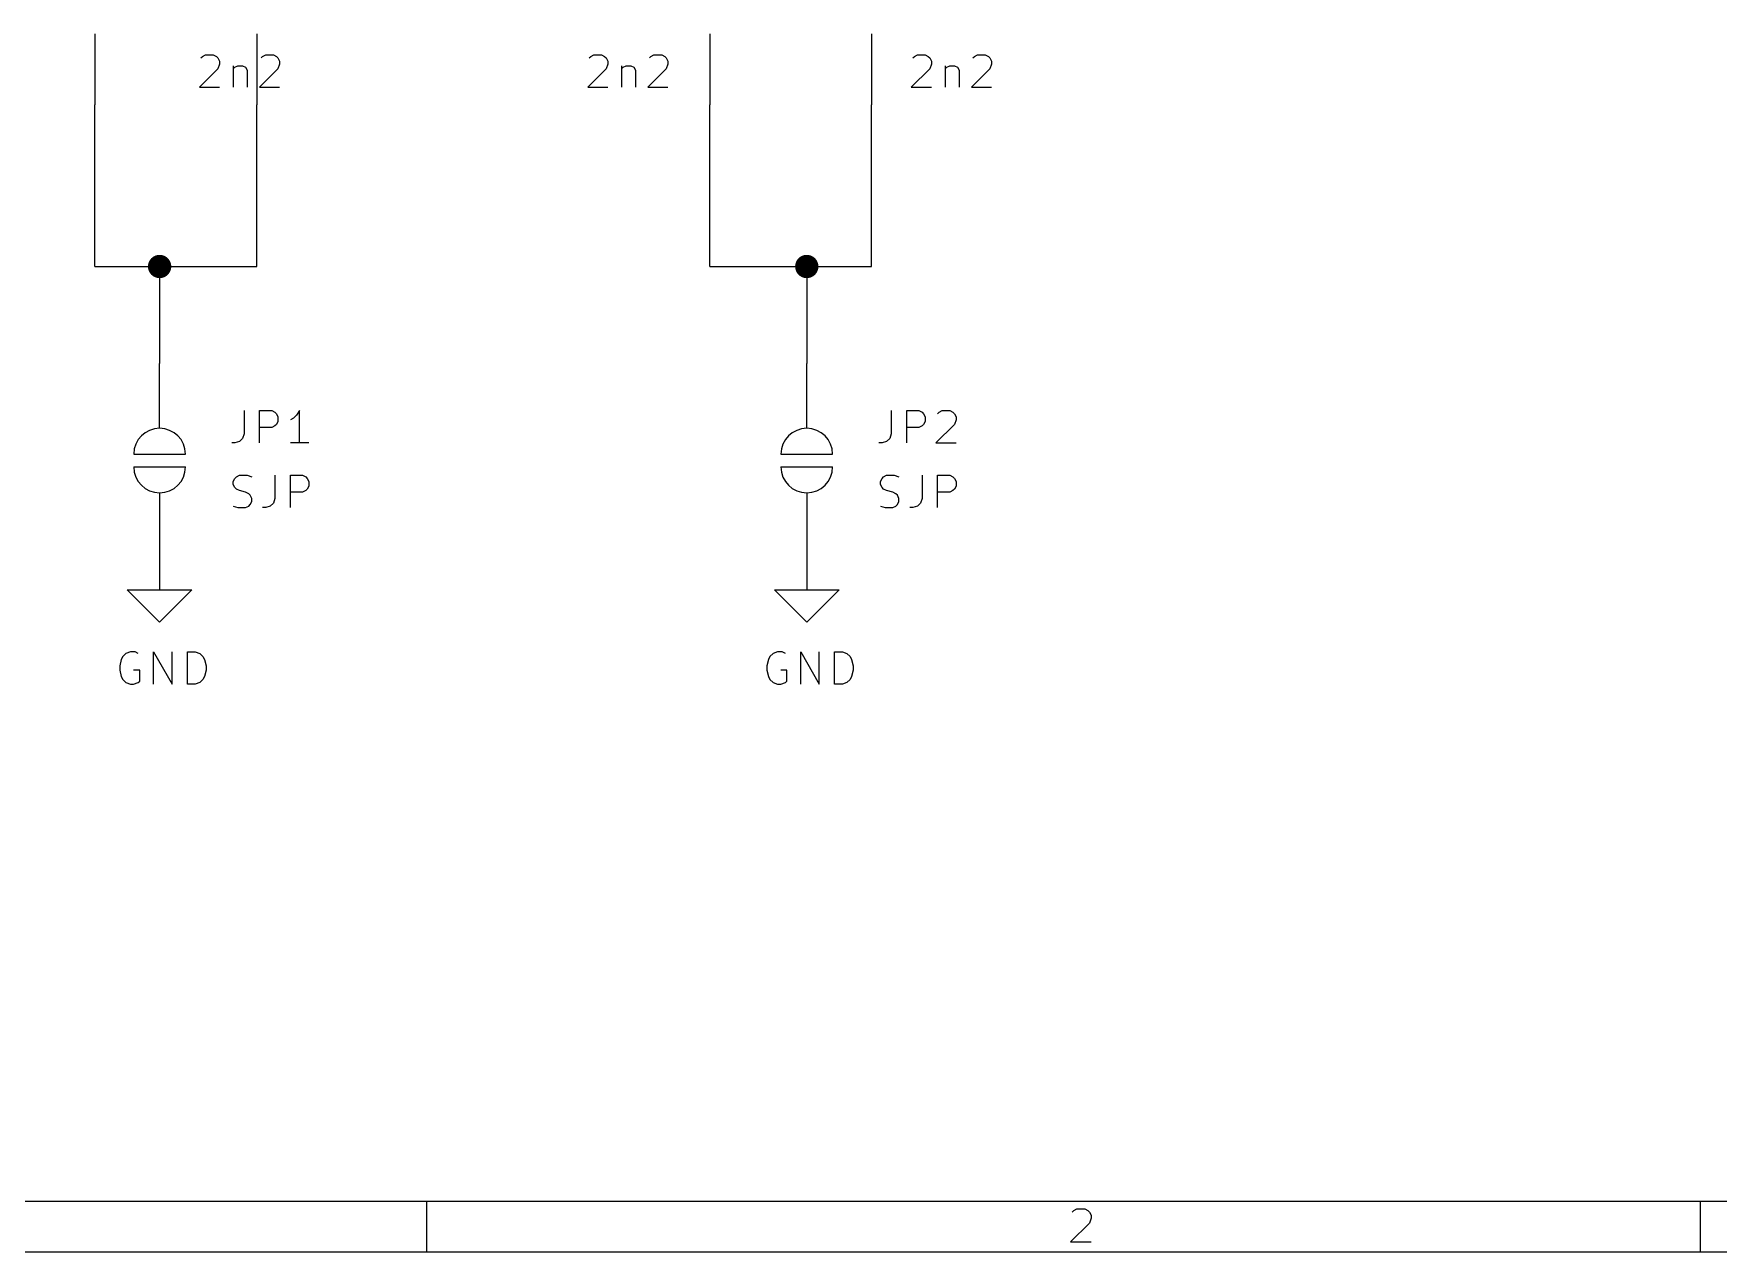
# Model space of a CAD drawing. Extents: x 0.4 to 11.3, y -7.9 to -0.4.
# Drawn here: x 1.755 to 4.359, y -7.874 to -5.99 of the extents above; entities that cross this region are included whole.
import ezdxf

# ---------------------------------------------------------------- set-up
doc = ezdxf.new("R2010")
doc.units = 0
doc.header["$MEASUREMENT"] = 0
for name, color, linetype in [('CYAN2', 4, 'CONTINUOUS'), ('GREEN3', 91, 'CONTINUOUS'), ('RED2', 1, 'CONTINUOUS')]:
    doc.layers.add(name, color=color, linetype=linetype)

msp = doc.modelspace()

# ---------------------------------------------------------------- linework, layer by layer
at = {"layer": 'CYAN2', "linetype": 'CONTINUOUS'}
for p, q in [((2.0139, -6.0276), (2.0163, -6.0252)), ((2.0163, -6.0252), (2.021, -6.0228)), ((2.021, -6.0228), (2.0329, -6.0228)), ((2.0329, -6.0228), (2.0377, -6.0252)), ((2.0377, -6.0252), (2.0401, -6.0276)), ((2.0401, -6.0276), (2.0425, -6.0323)), ((2.0425, -6.0371), (2.0401, -6.0442)), ((2.0425, -6.0323), (2.0425, -6.0371)), ((2.1068, -6.0276), (2.1091, -6.0252)), ((2.1091, -6.0252), (2.1139, -6.0228)), ((2.1139, -6.0228), (2.1258, -6.0228)), ((2.1258, -6.0228), (2.1306, -6.0252)), ((2.1306, -6.0252), (2.1329, -6.0276)), ((2.1329, -6.0276), (2.1353, -6.0323)), ((2.1353, -6.0371), (2.1329, -6.0442)), ((2.1353, -6.0323), (2.1353, -6.0371)), ((2.6139, -6.0276), (2.6163, -6.0252)), ((2.6163, -6.0252), (2.621, -6.0228)), ((2.621, -6.0228), (2.6329, -6.0228)), ((2.6329, -6.0228), (2.6377, -6.0252)), ((2.6377, -6.0252), (2.6401, -6.0276)), ((2.6401, -6.0276), (2.6425, -6.0323)), ((2.6425, -6.0371), (2.6401, -6.0442)), ((2.6425, -6.0323), (2.6425, -6.0371)), ((2.7068, -6.0276), (2.7091, -6.0252)), ((2.7091, -6.0252), (2.7139, -6.0228)), ((2.7139, -6.0228), (2.7258, -6.0228)), ((2.7258, -6.0228), (2.7306, -6.0252)), ((2.7306, -6.0252), (2.7329, -6.0276)), ((2.7329, -6.0276), (2.7353, -6.0323)), ((2.7353, -6.0371), (2.7329, -6.0442)), ((2.7353, -6.0323), (2.7353, -6.0371)), ((3.1139, -6.0276), (3.1163, -6.0252)), ((3.1163, -6.0252), (3.121, -6.0228)), ((3.121, -6.0228), (3.1329, -6.0228)), ((3.1329, -6.0228), (3.1377, -6.0252)), ((3.1377, -6.0252), (3.1401, -6.0276)), ((3.1401, -6.0276), (3.1425, -6.0323)), ((3.1425, -6.0371), (3.1401, -6.0442)), ((3.1425, -6.0323), (3.1425, -6.0371)), ((3.2068, -6.0276), (3.2091, -6.0252)), ((3.2091, -6.0252), (3.2139, -6.0228)), ((3.2139, -6.0228), (3.2258, -6.0228)), ((3.2258, -6.0228), (3.2306, -6.0252)), ((3.2306, -6.0252), (3.2329, -6.0276)), ((3.2329, -6.0276), (3.2353, -6.0323)), ((3.2353, -6.0371), (3.2329, -6.0442)), ((3.2353, -6.0323), (3.2353, -6.0371)), ((2.0401, -6.0442), (2.0115, -6.0728)), ((2.0639, -6.0395), (2.0639, -6.0728)), ((2.0639, -6.0442), (2.0663, -6.0419)), ((2.0663, -6.0419), (2.071, -6.0395)), ((2.071, -6.0395), (2.0782, -6.0395)), ((2.0782, -6.0395), (2.0829, -6.0419)), ((2.0829, -6.0419), (2.0853, -6.0466)), ((2.0853, -6.0466), (2.0853, -6.0728)), ((2.1329, -6.0442), (2.1044, -6.0728)), ((2.6401, -6.0442), (2.6115, -6.0728)), ((2.6639, -6.0395), (2.6639, -6.0728)), ((2.6639, -6.0442), (2.6663, -6.0419)), ((2.6663, -6.0419), (2.671, -6.0395)), ((2.671, -6.0395), (2.6782, -6.0395)), ((2.6782, -6.0395), (2.6829, -6.0419)), ((2.6829, -6.0419), (2.6853, -6.0466)), ((2.6853, -6.0466), (2.6853, -6.0728)), ((2.7329, -6.0442), (2.7044, -6.0728)), ((3.1401, -6.0442), (3.1115, -6.0728)), ((3.1639, -6.0395), (3.1639, -6.0728)), ((3.1639, -6.0442), (3.1663, -6.0419)), ((3.1663, -6.0419), (3.171, -6.0395)), ((3.171, -6.0395), (3.1782, -6.0395)), ((3.1782, -6.0395), (3.1829, -6.0419)), ((3.1829, -6.0419), (3.1853, -6.0466)), ((3.1853, -6.0466), (3.1853, -6.0728)), ((3.2329, -6.0442), (3.2044, -6.0728)), ((2.0115, -6.0728), (2.0425, -6.0728)), ((2.1044, -6.0728), (2.1353, -6.0728)), ((2.6115, -6.0728), (2.6425, -6.0728)), ((2.7044, -6.0728), (2.7353, -6.0728)), ((3.1115, -6.0728), (3.1425, -6.0728)), ((3.2044, -6.0728), (3.2353, -6.0728)), ((2.0806, -6.5728), (2.0806, -6.6085)), ((2.0806, -6.5728), (2.0806, -6.6085)), ((2.1044, -6.6228), (2.1044, -6.5728)), ((2.1044, -6.5728), (2.1234, -6.5728)), ((2.1044, -6.6228), (2.1044, -6.5728)), ((2.1044, -6.5728), (2.1234, -6.5728)), ((2.1234, -6.5728), (2.1282, -6.5752)), ((2.1234, -6.5728), (2.1282, -6.5752)), ((2.1282, -6.5752), (2.1306, -6.5776)), ((2.1282, -6.5752), (2.1306, -6.5776)), ((2.1306, -6.5776), (2.1329, -6.5823)), ((2.1306, -6.5776), (2.1329, -6.5823)), ((2.1329, -6.5823), (2.1329, -6.5895)), ((2.1329, -6.5823), (2.1329, -6.5895)), ((2.1568, -6.5847), (2.152, -6.5871)), ((2.1568, -6.5847), (2.152, -6.5871)), ((2.1615, -6.5799), (2.1568, -6.5847)), ((2.1615, -6.5799), (2.1568, -6.5847)), ((2.1663, -6.5728), (2.1615, -6.5799)), ((2.1663, -6.5728), (2.1615, -6.5799)), ((2.1663, -6.6228), (2.1663, -6.5728)), ((2.1663, -6.6228), (2.1663, -6.5728)), ((3.0806, -6.5728), (3.0806, -6.6085)), ((3.0806, -6.5728), (3.0806, -6.6085)), ((3.1044, -6.6228), (3.1044, -6.5728)), ((3.1044, -6.5728), (3.1234, -6.5728)), ((3.1044, -6.6228), (3.1044, -6.5728)), ((3.1044, -6.5728), (3.1234, -6.5728)), ((3.1234, -6.5728), (3.1282, -6.5752)), ((3.1234, -6.5728), (3.1282, -6.5752)), ((3.1282, -6.5752), (3.1306, -6.5776)), ((3.1282, -6.5752), (3.1306, -6.5776)), ((3.1306, -6.5776), (3.1329, -6.5823)), ((3.1306, -6.5776), (3.1329, -6.5823)), ((3.1329, -6.5823), (3.1329, -6.5895)), ((3.1329, -6.5823), (3.1329, -6.5895)), ((3.152, -6.5776), (3.1544, -6.5752)), ((3.152, -6.5776), (3.1544, -6.5752)), ((3.1544, -6.5752), (3.1591, -6.5728)), ((3.1544, -6.5752), (3.1591, -6.5728)), ((3.1591, -6.5728), (3.171, -6.5728)), ((3.1591, -6.5728), (3.171, -6.5728)), ((3.171, -6.5728), (3.1758, -6.5752)), ((3.171, -6.5728), (3.1758, -6.5752)), ((3.1758, -6.5752), (3.1782, -6.5776)), ((3.1758, -6.5752), (3.1782, -6.5776)), ((3.1782, -6.5776), (3.1806, -6.5823)), ((3.1782, -6.5776), (3.1806, -6.5823)), ((3.1806, -6.5823), (3.1806, -6.5871)), ((3.1806, -6.5823), (3.1806, -6.5871)), ((2.0806, -6.6085), (2.0782, -6.6157)), ((2.0806, -6.6085), (2.0782, -6.6157)), ((2.1234, -6.599), (2.1044, -6.599)), ((2.1234, -6.599), (2.1044, -6.599)), ((2.1282, -6.5966), (2.1234, -6.599)), ((2.1282, -6.5966), (2.1234, -6.599)), ((2.1306, -6.5942), (2.1282, -6.5966)), ((2.1306, -6.5942), (2.1282, -6.5966)), ((2.1329, -6.5895), (2.1306, -6.5942)), ((2.1329, -6.5895), (2.1306, -6.5942)), ((3.0806, -6.6085), (3.0782, -6.6157)), ((3.0806, -6.6085), (3.0782, -6.6157)), ((3.1234, -6.599), (3.1044, -6.599)), ((3.1234, -6.599), (3.1044, -6.599)), ((3.1282, -6.5966), (3.1234, -6.599)), ((3.1282, -6.5966), (3.1234, -6.599)), ((3.1306, -6.5942), (3.1282, -6.5966)), ((3.1306, -6.5942), (3.1282, -6.5966)), ((3.1329, -6.5895), (3.1306, -6.5942)), ((3.1329, -6.5895), (3.1306, -6.5942)), ((3.1782, -6.5942), (3.1496, -6.6228)), ((3.1782, -6.5942), (3.1496, -6.6228)), ((3.1806, -6.5871), (3.1782, -6.5942)), ((3.1806, -6.5871), (3.1782, -6.5942)), ((2.0663, -6.6228), (2.0615, -6.6228)), ((2.0663, -6.6228), (2.0615, -6.6228)), ((2.0734, -6.6204), (2.0663, -6.6228)), ((2.0734, -6.6204), (2.0663, -6.6228)), ((2.0782, -6.6157), (2.0734, -6.6204)), ((2.0782, -6.6157), (2.0734, -6.6204)), ((2.1806, -6.6228), (2.152, -6.6228)), ((2.1806, -6.6228), (2.152, -6.6228)), ((3.0663, -6.6228), (3.0615, -6.6228)), ((3.0663, -6.6228), (3.0615, -6.6228)), ((3.0734, -6.6204), (3.0663, -6.6228)), ((3.0734, -6.6204), (3.0663, -6.6228)), ((3.0782, -6.6157), (3.0734, -6.6204)), ((3.0782, -6.6157), (3.0734, -6.6204)), ((3.1496, -6.6228), (3.1806, -6.6228)), ((3.1496, -6.6228), (3.1806, -6.6228)), ((2.0639, -6.6823), (2.0663, -6.6776)), ((2.0639, -6.6823), (2.0663, -6.6776)), ((2.0639, -6.6871), (2.0639, -6.6823)), ((2.0639, -6.6871), (2.0639, -6.6823)), ((2.0663, -6.6918), (2.0639, -6.6871)), ((2.0663, -6.6918), (2.0639, -6.6871)), ((2.0663, -6.6776), (2.0687, -6.6752)), ((2.0663, -6.6776), (2.0687, -6.6752)), ((2.0687, -6.6752), (2.0734, -6.6728)), ((2.0687, -6.6752), (2.0734, -6.6728)), ((2.0734, -6.6728), (2.0853, -6.6728)), ((2.0734, -6.6728), (2.0853, -6.6728)), ((2.0853, -6.6728), (2.0925, -6.6752)), ((2.0853, -6.6728), (2.0925, -6.6752)), ((2.1282, -6.6728), (2.1282, -6.7085)), ((2.1282, -6.6728), (2.1282, -6.7085)), ((2.152, -6.7228), (2.152, -6.6728)), ((2.152, -6.6728), (2.171, -6.6728)), ((2.152, -6.7228), (2.152, -6.6728)), ((2.152, -6.6728), (2.171, -6.6728)), ((2.171, -6.6728), (2.1758, -6.6752)), ((2.171, -6.6728), (2.1758, -6.6752)), ((2.1758, -6.6752), (2.1782, -6.6776)), ((2.1758, -6.6752), (2.1782, -6.6776)), ((2.1782, -6.6776), (2.1806, -6.6823)), ((2.1782, -6.6776), (2.1806, -6.6823)), ((2.1806, -6.6895), (2.1782, -6.6942)), ((2.1806, -6.6895), (2.1782, -6.6942)), ((2.1806, -6.6823), (2.1806, -6.6895)), ((2.1806, -6.6823), (2.1806, -6.6895)), ((3.0639, -6.6823), (3.0663, -6.6776)), ((3.0639, -6.6823), (3.0663, -6.6776)), ((3.0639, -6.6871), (3.0639, -6.6823)), ((3.0639, -6.6871), (3.0639, -6.6823)), ((3.0663, -6.6918), (3.0639, -6.6871)), ((3.0663, -6.6918), (3.0639, -6.6871)), ((3.0663, -6.6776), (3.0687, -6.6752)), ((3.0663, -6.6776), (3.0687, -6.6752)), ((3.0687, -6.6752), (3.0734, -6.6728)), ((3.0687, -6.6752), (3.0734, -6.6728)), ((3.0734, -6.6728), (3.0853, -6.6728)), ((3.0734, -6.6728), (3.0853, -6.6728)), ((3.0853, -6.6728), (3.0925, -6.6752)), ((3.0853, -6.6728), (3.0925, -6.6752)), ((3.1282, -6.6728), (3.1282, -6.7085)), ((3.1282, -6.6728), (3.1282, -6.7085)), ((3.152, -6.7228), (3.152, -6.6728)), ((3.152, -6.6728), (3.171, -6.6728)), ((3.152, -6.7228), (3.152, -6.6728)), ((3.152, -6.6728), (3.171, -6.6728)), ((3.171, -6.6728), (3.1758, -6.6752)), ((3.171, -6.6728), (3.1758, -6.6752)), ((3.1758, -6.6752), (3.1782, -6.6776)), ((3.1758, -6.6752), (3.1782, -6.6776)), ((3.1782, -6.6776), (3.1806, -6.6823)), ((3.1782, -6.6776), (3.1806, -6.6823)), ((3.1806, -6.6895), (3.1782, -6.6942)), ((3.1806, -6.6895), (3.1782, -6.6942)), ((3.1806, -6.6823), (3.1806, -6.6895)), ((3.1806, -6.6823), (3.1806, -6.6895)), ((2.0687, -6.6942), (2.0663, -6.6918)), ((2.0687, -6.6942), (2.0663, -6.6918)), ((2.0734, -6.6966), (2.0687, -6.6942)), ((2.0734, -6.6966), (2.0687, -6.6942)), ((2.0829, -6.699), (2.0734, -6.6966)), ((2.0829, -6.699), (2.0734, -6.6966)), ((2.0877, -6.7014), (2.0829, -6.699)), ((2.0877, -6.7014), (2.0829, -6.699)), ((2.0901, -6.7037), (2.0877, -6.7014)), ((2.0901, -6.7037), (2.0877, -6.7014)), ((2.0925, -6.7085), (2.0901, -6.7037)), ((2.0925, -6.7085), (2.0901, -6.7037)), ((2.0901, -6.718), (2.0925, -6.7133)), ((2.0901, -6.718), (2.0925, -6.7133)), ((2.0925, -6.7133), (2.0925, -6.7085)), ((2.0925, -6.7133), (2.0925, -6.7085)), ((2.1258, -6.7157), (2.121, -6.7204)), ((2.1258, -6.7157), (2.121, -6.7204)), ((2.1282, -6.7085), (2.1258, -6.7157)), ((2.1282, -6.7085), (2.1258, -6.7157)), ((2.171, -6.699), (2.152, -6.699)), ((2.171, -6.699), (2.152, -6.699)), ((2.1758, -6.6966), (2.171, -6.699)), ((2.1758, -6.6966), (2.171, -6.699)), ((2.1782, -6.6942), (2.1758, -6.6966)), ((2.1782, -6.6942), (2.1758, -6.6966)), ((3.0687, -6.6942), (3.0663, -6.6918)), ((3.0687, -6.6942), (3.0663, -6.6918)), ((3.0734, -6.6966), (3.0687, -6.6942)), ((3.0734, -6.6966), (3.0687, -6.6942)), ((3.0829, -6.699), (3.0734, -6.6966)), ((3.0829, -6.699), (3.0734, -6.6966)), ((3.0877, -6.7014), (3.0829, -6.699)), ((3.0877, -6.7014), (3.0829, -6.699)), ((3.0901, -6.7037), (3.0877, -6.7014)), ((3.0901, -6.7037), (3.0877, -6.7014)), ((3.0925, -6.7085), (3.0901, -6.7037)), ((3.0925, -6.7085), (3.0901, -6.7037)), ((3.0901, -6.718), (3.0925, -6.7133)), ((3.0901, -6.718), (3.0925, -6.7133)), ((3.0925, -6.7133), (3.0925, -6.7085)), ((3.0925, -6.7133), (3.0925, -6.7085)), ((3.1258, -6.7157), (3.121, -6.7204)), ((3.1258, -6.7157), (3.121, -6.7204)), ((3.1282, -6.7085), (3.1258, -6.7157)), ((3.1282, -6.7085), (3.1258, -6.7157)), ((3.171, -6.699), (3.152, -6.699)), ((3.171, -6.699), (3.152, -6.699)), ((3.1758, -6.6966), (3.171, -6.699)), ((3.1758, -6.6966), (3.171, -6.699)), ((3.1782, -6.6942), (3.1758, -6.6966)), ((3.1782, -6.6942), (3.1758, -6.6966)), ((2.0639, -6.7204), (2.071, -6.7228)), ((2.0639, -6.7204), (2.071, -6.7228)), ((2.071, -6.7228), (2.0829, -6.7228)), ((2.071, -6.7228), (2.0829, -6.7228)), ((2.0829, -6.7228), (2.0877, -6.7204)), ((2.0829, -6.7228), (2.0877, -6.7204)), ((2.0877, -6.7204), (2.0901, -6.718)), ((2.0877, -6.7204), (2.0901, -6.718)), ((2.1139, -6.7228), (2.1091, -6.7228)), ((2.1139, -6.7228), (2.1091, -6.7228)), ((2.121, -6.7204), (2.1139, -6.7228)), ((2.121, -6.7204), (2.1139, -6.7228)), ((3.0639, -6.7204), (3.071, -6.7228)), ((3.0639, -6.7204), (3.071, -6.7228)), ((3.071, -6.7228), (3.0829, -6.7228)), ((3.071, -6.7228), (3.0829, -6.7228)), ((3.0829, -6.7228), (3.0877, -6.7204)), ((3.0829, -6.7228), (3.0877, -6.7204)), ((3.0877, -6.7204), (3.0901, -6.718)), ((3.0877, -6.7204), (3.0901, -6.718)), ((3.1139, -6.7228), (3.1091, -6.7228)), ((3.1139, -6.7228), (3.1091, -6.7228)), ((3.121, -6.7204), (3.1139, -6.7228)), ((3.121, -6.7204), (3.1139, -6.7228)), ((1.8979, -6.9482), (1.8931, -6.9529)), ((1.8979, -6.9482), (1.8931, -6.9529)), ((1.905, -6.9458), (1.8979, -6.9482)), ((1.905, -6.9458), (1.8979, -6.9482)), ((1.9121, -6.9458), (1.905, -6.9458)), ((1.9121, -6.9458), (1.905, -6.9458)), ((1.9169, -6.9482), (1.9121, -6.9458)), ((1.9169, -6.9482), (1.9121, -6.9458)), ((1.9407, -6.9958), (1.9407, -6.9458)), ((1.9407, -6.9458), (1.9693, -6.9958)), ((1.9407, -6.9958), (1.9407, -6.9458)), ((1.9407, -6.9458), (1.9693, -6.9958)), ((1.9693, -6.9958), (1.9693, -6.9458)), ((1.9693, -6.9958), (1.9693, -6.9458)), ((1.9931, -6.9958), (1.9931, -6.9458)), ((1.9931, -6.9458), (2.005, -6.9458)), ((1.9931, -6.9958), (1.9931, -6.9458)), ((1.9931, -6.9458), (2.005, -6.9458)), ((2.005, -6.9458), (2.0121, -6.9482)), ((2.005, -6.9458), (2.0121, -6.9482)), ((2.0121, -6.9482), (2.0169, -6.9529)), ((2.0121, -6.9482), (2.0169, -6.9529)), ((2.8979, -6.9482), (2.8931, -6.9529)), ((2.8979, -6.9482), (2.8931, -6.9529)), ((2.905, -6.9458), (2.8979, -6.9482)), ((2.905, -6.9458), (2.8979, -6.9482)), ((2.9121, -6.9458), (2.905, -6.9458)), ((2.9121, -6.9458), (2.905, -6.9458)), ((2.9169, -6.9482), (2.9121, -6.9458)), ((2.9169, -6.9482), (2.9121, -6.9458)), ((2.9407, -6.9958), (2.9407, -6.9458)), ((2.9407, -6.9458), (2.9693, -6.9958)), ((2.9407, -6.9958), (2.9407, -6.9458)), ((2.9407, -6.9458), (2.9693, -6.9958)), ((2.9693, -6.9958), (2.9693, -6.9458)), ((2.9693, -6.9958), (2.9693, -6.9458)), ((2.9931, -6.9958), (2.9931, -6.9458)), ((2.9931, -6.9458), (3.005, -6.9458)), ((2.9931, -6.9958), (2.9931, -6.9458)), ((2.9931, -6.9458), (3.005, -6.9458)), ((3.005, -6.9458), (3.0121, -6.9482)), ((3.005, -6.9458), (3.0121, -6.9482)), ((3.0121, -6.9482), (3.0169, -6.9529)), ((3.0121, -6.9482), (3.0169, -6.9529)), ((1.8907, -6.9577), (1.8883, -6.9672)), ((1.8907, -6.9577), (1.8883, -6.9672)), ((1.8883, -6.9672), (1.8883, -6.9744)), ((1.8883, -6.9672), (1.8883, -6.9744)), ((1.8883, -6.9744), (1.8907, -6.9839)), ((1.8883, -6.9744), (1.8907, -6.9839)), ((1.8931, -6.9529), (1.8907, -6.9577)), ((1.8931, -6.9529), (1.8907, -6.9577)), ((1.9193, -6.9744), (1.9098, -6.9744)), ((1.9193, -6.9744), (1.9098, -6.9744)), ((1.9193, -6.991), (1.9193, -6.9744)), ((1.9193, -6.991), (1.9193, -6.9744)), ((2.0169, -6.9529), (2.0193, -6.9577)), ((2.0169, -6.9529), (2.0193, -6.9577)), ((2.0193, -6.9577), (2.0217, -6.9672)), ((2.0193, -6.9577), (2.0217, -6.9672)), ((2.0217, -6.9744), (2.0193, -6.9839)), ((2.0217, -6.9744), (2.0193, -6.9839)), ((2.0217, -6.9672), (2.0217, -6.9744)), ((2.0217, -6.9672), (2.0217, -6.9744)), ((2.8907, -6.9577), (2.8883, -6.9672)), ((2.8907, -6.9577), (2.8883, -6.9672)), ((2.8883, -6.9672), (2.8883, -6.9744)), ((2.8883, -6.9672), (2.8883, -6.9744)), ((2.8883, -6.9744), (2.8907, -6.9839)), ((2.8883, -6.9744), (2.8907, -6.9839)), ((2.8931, -6.9529), (2.8907, -6.9577)), ((2.8931, -6.9529), (2.8907, -6.9577)), ((2.9193, -6.9744), (2.9098, -6.9744)), ((2.9193, -6.9744), (2.9098, -6.9744)), ((2.9193, -6.991), (2.9193, -6.9744)), ((2.9193, -6.991), (2.9193, -6.9744)), ((3.0169, -6.9529), (3.0193, -6.9577)), ((3.0169, -6.9529), (3.0193, -6.9577)), ((3.0193, -6.9577), (3.0217, -6.9672)), ((3.0193, -6.9577), (3.0217, -6.9672)), ((3.0217, -6.9744), (3.0193, -6.9839)), ((3.0217, -6.9744), (3.0193, -6.9839)), ((3.0217, -6.9672), (3.0217, -6.9744)), ((3.0217, -6.9672), (3.0217, -6.9744)), ((1.8907, -6.9839), (1.8931, -6.9887)), ((1.8907, -6.9839), (1.8931, -6.9887)), ((1.8931, -6.9887), (1.8979, -6.9934)), ((1.8931, -6.9887), (1.8979, -6.9934)), ((1.8979, -6.9934), (1.905, -6.9958)), ((1.8979, -6.9934), (1.905, -6.9958)), ((1.905, -6.9958), (1.9098, -6.9958)), ((1.905, -6.9958), (1.9098, -6.9958)), ((1.9098, -6.9958), (1.9169, -6.9934)), ((1.9098, -6.9958), (1.9169, -6.9934)), ((1.9169, -6.9934), (1.9193, -6.991)), ((1.9169, -6.9934), (1.9193, -6.991)), ((2.005, -6.9958), (1.9931, -6.9958)), ((2.005, -6.9958), (1.9931, -6.9958)), ((2.0121, -6.9934), (2.005, -6.9958)), ((2.0121, -6.9934), (2.005, -6.9958)), ((2.0169, -6.9887), (2.0121, -6.9934)), ((2.0169, -6.9887), (2.0121, -6.9934)), ((2.0193, -6.9839), (2.0169, -6.9887)), ((2.0193, -6.9839), (2.0169, -6.9887)), ((2.8907, -6.9839), (2.8931, -6.9887)), ((2.8907, -6.9839), (2.8931, -6.9887)), ((2.8931, -6.9887), (2.8979, -6.9934)), ((2.8931, -6.9887), (2.8979, -6.9934)), ((2.8979, -6.9934), (2.905, -6.9958)), ((2.8979, -6.9934), (2.905, -6.9958)), ((2.905, -6.9958), (2.9098, -6.9958)), ((2.905, -6.9958), (2.9098, -6.9958)), ((2.9098, -6.9958), (2.9169, -6.9934)), ((2.9098, -6.9958), (2.9169, -6.9934)), ((2.9169, -6.9934), (2.9193, -6.991)), ((2.9169, -6.9934), (2.9193, -6.991)), ((3.005, -6.9958), (2.9931, -6.9958)), ((3.005, -6.9958), (2.9931, -6.9958)), ((3.0121, -6.9934), (3.005, -6.9958)), ((3.0121, -6.9934), (3.005, -6.9958)), ((3.0169, -6.9887), (3.0121, -6.9934)), ((3.0169, -6.9887), (3.0121, -6.9934)), ((3.0193, -6.9839), (3.0169, -6.9887)), ((3.0193, -6.9839), (3.0169, -6.9887))]:
    msp.add_line(p, q, dxfattribs=at)
at = {"layer": 'GREEN3', "linetype": 'CONTINUOUS'}
for p, q in [((1.85, -6.35), (1.85, -6.1)), ((2.1, -6.35), (2.1, -6.1)), ((2.8, -6.35), (2.8, -6.1)), ((3.05, -6.35), (3.05, -6.1)), ((1.85, -6.35), (1.95, -6.35)), ((1.95, -6.35), (2.1, -6.35)), ((1.95, -6.35), (1.95, -6.5)), ((2.8, -6.35), (2.95, -6.35)), ((2.95, -6.35), (3.05, -6.35)), ((2.95, -6.35), (2.95, -6.5))]:
    msp.add_line(p, q, dxfattribs=at)
at = {"layer": 'GREEN3', "const_width": 0.018}
for points in [[(1.941, -6.35, 1), (1.959, -6.35, 1)], [(2.941, -6.35, 1), (2.959, -6.35, 1)]]:
    msp.add_lwpolyline(points, format="xyb", close=True, dxfattribs=at)
at = {"layer": 'RED2', "linetype": 'CONTINUOUS'}
for p, q in [((1.85, -5.99), (1.85, -6.1)), ((2.1, -5.99), (2.1, -6.1)), ((2.8, -5.99), (2.8, -6.1)), ((3.05, -5.99), (3.05, -6.1)), ((1.95, -6.6), (1.95, -6.5)), ((1.95, -6.6), (1.95, -6.5)), ((2.95, -6.6), (2.95, -6.5)), ((2.95, -6.6), (2.95, -6.5)), ((1.91, -6.64), (1.99, -6.64)), ((1.91, -6.66), (1.99, -6.66)), ((2.91, -6.64), (2.99, -6.64)), ((2.91, -6.66), (2.99, -6.66)), ((1.95, -6.7), (1.95, -6.8)), ((1.95, -6.7), (1.95, -6.8)), ((2.95, -6.7), (2.95, -6.8)), ((2.95, -6.7), (2.95, -6.8)), ((1.95, -6.8), (1.95, -6.85)), ((2.95, -6.8), (2.95, -6.85)), ((1.95, -6.9), (1.9, -6.85)), ((1.9, -6.85), (1.95, -6.85)), ((1.95, -6.85), (2, -6.85)), ((2, -6.85), (1.95, -6.9)), ((2.95, -6.9), (2.9, -6.85)), ((2.9, -6.85), (2.95, -6.85)), ((2.95, -6.85), (3, -6.85)), ((3, -6.85), (2.95, -6.9)), ((11.2206, -7.7956), (0.4724, -7.7956)), ((2.3622, -7.7956), (2.3622, -7.8743)), ((3.3625, -7.8096), (3.3674, -7.8071)), ((3.3674, -7.8071), (3.3796, -7.8071)), ((3.3796, -7.8071), (3.3845, -7.8096)), ((4.3307, -7.7956), (4.3307, -7.8743)), ((3.3869, -7.8291), (3.3576, -7.8583)), ((3.3601, -7.812), (3.3625, -7.8096)), ((3.3845, -7.8096), (3.3869, -7.812)), ((3.3869, -7.812), (3.3893, -7.8169)), ((3.3893, -7.8217), (3.3869, -7.8291)), ((3.3893, -7.8169), (3.3893, -7.8217)), ((3.3576, -7.8583), (3.3893, -7.8583)), ((11.2993, -7.8743), (0.3937, -7.8743))]:
    msp.add_line(p, q, dxfattribs=at)
at = {"layer": 'RED2'}
for centre, start, end in [((1.95, -6.6402), 0.2487, 179.7513), ((1.95, -6.6402), 0.2487, 179.7513), ((2.95, -6.6402), 0.2487, 179.7513), ((2.95, -6.6402), 0.2487, 179.7513), ((1.95, -6.6598), -179.7513, -0.2487), ((1.95, -6.6598), -179.7513, -0.2487), ((2.95, -6.6598), -179.7513, -0.2487), ((2.95, -6.6598), -179.7513, -0.2487)]:
    msp.add_arc(centre, 0.04, start, end, dxfattribs=at)

doc.saveas('drawing.dxf')
